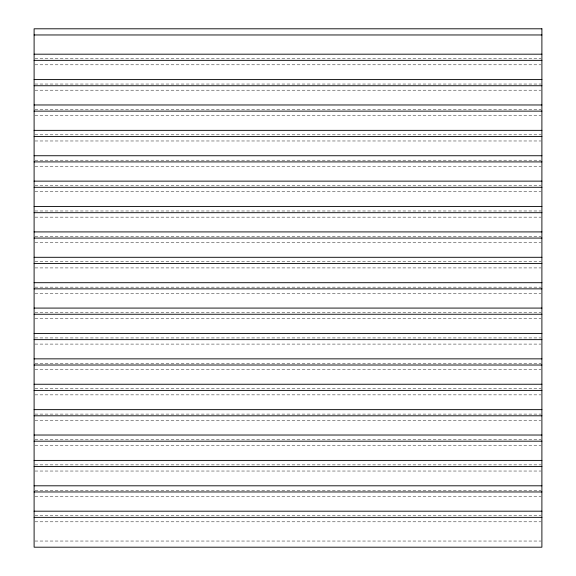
<?xml version="1.0" encoding="UTF-8"?>
<svg xmlns="http://www.w3.org/2000/svg" width="576" height="576" viewBox="0 0 576 576"><rect width="100%" height="100%" fill="white"/><g stroke="black" fill="none" stroke-linecap="round" stroke-linejoin="round"><path stroke-width="0.43" stroke-dasharray="2.88 2.16" d="M34.992 58.644L541.008 58.644M34.992 64.807L541.008 64.807M34.992 84.038L541.008 84.038M34.992 90.194L541.008 90.194M34.992 109.426L541.008 109.426M34.992 115.589L541.008 115.589M34.992 134.813L541.008 134.813M34.992 140.976L541.008 140.976M34.992 160.2L541.008 160.2M34.992 166.363L541.008 166.363M34.992 185.594L541.008 185.594M34.992 191.75L541.008 191.75M34.992 210.982L541.008 210.982M34.992 217.145L541.008 217.145M34.992 236.369L541.008 236.369M34.992 242.532L541.008 242.532M34.992 261.756L541.008 261.756M34.992 267.919L541.008 267.919M34.992 287.15L541.008 287.15M34.992 293.306L541.008 293.306M34.992 312.538L541.008 312.538M34.992 318.701L541.008 318.701M34.992 337.925L541.008 337.925M34.992 344.088L541.008 344.088M34.992 363.312L541.008 363.312M34.992 369.475L541.008 369.475M34.992 388.706L541.008 388.706M34.992 394.862L541.008 394.862M34.992 414.094L541.008 414.094M34.992 420.257L541.008 420.257M34.992 439.481L541.008 439.481M34.992 445.644L541.008 445.644M34.992 464.868L541.008 464.868M34.992 471.031L541.008 471.031M34.992 490.262L541.008 490.262M34.992 496.418L541.008 496.418M34.992 515.65L541.008 515.65M34.992 521.813L541.008 521.813M34.992 541.037L541.008 541.037"/><path stroke-width="0.86" d="M34.106 34.963L541.894 34.963M34.106 54.187L541.894 54.187M34.106 60.35L541.894 60.35M34.106 79.582L541.894 79.582M34.106 85.738L541.894 85.738M34.106 104.969L541.894 104.969M34.106 111.132L541.894 111.132M34.106 130.356L541.894 130.356M34.106 136.519L541.894 136.519M34.106 155.743L541.894 155.743M34.106 161.906L541.894 161.906M34.106 181.138L541.894 181.138M34.106 187.294L541.894 187.294M34.106 206.525L541.894 206.525M34.106 212.688L541.894 212.688M34.106 231.912L541.894 231.912M34.106 238.075L541.894 238.075M34.106 257.299L541.894 257.299M34.106 263.462L541.894 263.462M34.106 282.694L541.894 282.694M34.106 288.85L541.894 288.85M34.106 308.081L541.894 308.081M34.106 314.244L541.894 314.244M34.106 333.468L541.894 333.468M34.106 339.631L541.894 339.631M34.106 358.855L541.894 358.855M34.106 365.018L541.894 365.018M34.106 384.25L541.894 384.25M34.106 390.406L541.894 390.406M34.106 409.637L541.894 409.637M34.106 415.8L541.894 415.8M34.106 435.024L541.894 435.024M34.106 441.187L541.894 441.187M34.106 460.411L541.894 460.411M34.106 466.574L541.894 466.574M34.106 485.806L541.894 485.806M34.106 491.962L541.894 491.962M34.106 511.193L541.894 511.193M34.106 517.356L541.894 517.356M541.894 28.8L34.106 28.8L34.106 547.2L541.894 547.2L541.894 28.8"/></g></svg>
